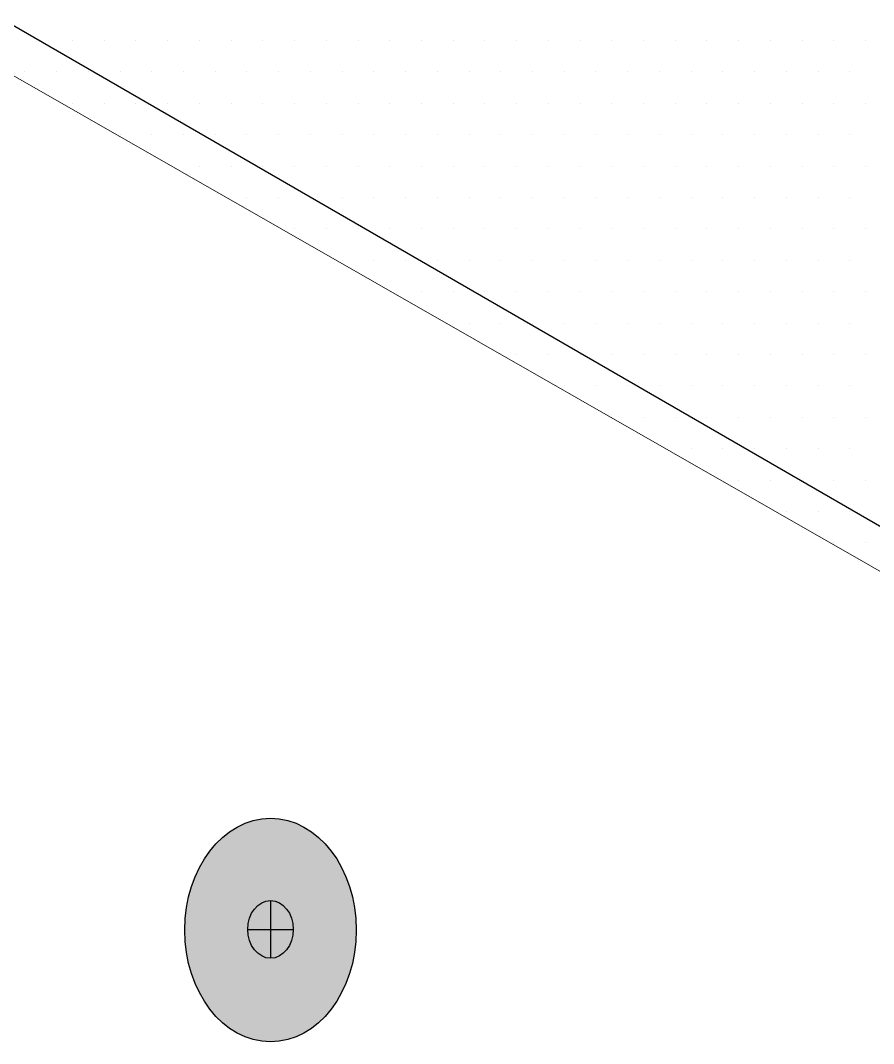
# Model space of a CAD drawing. Header units: inches. Extents: x -17.6 to 82.3, y -15.1 to 23.2.
# Drawn here: x 69.902 to 70.408, y -1.393 to -0.786 of the extents above; entities that cross this region are included whole.
import ezdxf

# ---------------------------------------------------------------- set-up
doc = ezdxf.new("R2010")
doc.units = ezdxf.units.IN
doc.header["$MEASUREMENT"] = 0
for name, color, linetype, lineweight in [('.ATI-HATCH', 7, 'Continuous', 0), ('G-ANNO-TTLB', 7, 'Continuous', 0), ('TYVEK', 7, 'Continuous', 0)]:
    doc.layers.add(name, color=color, linetype=linetype, lineweight=lineweight)

# ---------------------------------------------------------------- blocks, each defined once
blk = doc.blocks.new('Block_351')
at = {"layer": '.ATI-HATCH', "color": 8, "lineweight": 0, "true_color": 0x808080}
for p, q in [((69.91384, -0.79783), (69.91384, -0.79783)), ((69.93267, -0.79783), (69.93267, -0.79783)), ((69.95151, -0.79783), (69.95151, -0.79783)), ((69.97034, -0.79783), (69.97034, -0.79783)), ((69.98917, -0.79783), (69.98917, -0.79783)), ((70.00801, -0.79783), (70.00801, -0.79783)), ((70.02684, -0.79783), (70.02684, -0.79783)), ((70.04567, -0.79783), (70.04567, -0.79783)), ((70.06451, -0.79783), (70.06451, -0.79783)), ((70.08334, -0.79783), (70.08334, -0.79783)), ((70.10217, -0.79783), (70.10217, -0.79783)), ((70.121, -0.79783), (70.121, -0.79783)), ((70.13984, -0.79783), (70.13984, -0.79783)), ((70.15867, -0.79783), (70.15867, -0.79783)), ((70.1775, -0.79783), (70.1775, -0.79783)), ((70.19634, -0.79783), (70.19634, -0.79783)), ((70.21517, -0.79783), (70.21517, -0.79783)), ((70.234, -0.79783), (70.234, -0.79783)), ((70.25283, -0.79783), (70.25283, -0.79783)), ((70.27167, -0.79783), (70.27167, -0.79783)), ((70.2905, -0.79783), (70.2905, -0.79783)), ((70.30933, -0.79783), (70.30933, -0.79783)), ((70.32817, -0.79783), (70.32817, -0.79783)), ((70.347, -0.79783), (70.347, -0.79783)), ((70.36583, -0.79783), (70.36583, -0.79783)), ((70.38467, -0.79783), (70.38467, -0.79783)), ((70.4035, -0.79783), (70.4035, -0.79783)), ((69.90443, -0.81647), (69.90443, -0.81647)), ((69.92326, -0.81647), (69.92326, -0.81647)), ((69.94209, -0.81647), (69.94209, -0.81647)), ((69.96092, -0.81647), (69.96092, -0.81647)), ((69.97976, -0.81647), (69.97976, -0.81647)), ((69.99859, -0.81647), (69.99859, -0.81647)), ((70.01742, -0.81647), (70.01742, -0.81647)), ((70.03626, -0.81647), (70.03626, -0.81647)), ((70.05509, -0.81647), (70.05509, -0.81647)), ((70.07392, -0.81647), (70.07392, -0.81647)), ((70.09275, -0.81647), (70.09275, -0.81647)), ((70.11159, -0.81647), (70.11159, -0.81647)), ((70.13042, -0.81647), (70.13042, -0.81647)), ((70.14925, -0.81647), (70.14925, -0.81647)), ((70.16809, -0.81647), (70.16809, -0.81647)), ((70.18692, -0.81647), (70.18692, -0.81647)), ((70.20575, -0.81647), (70.20575, -0.81647)), ((70.22459, -0.81647), (70.22459, -0.81647)), ((70.24342, -0.81647), (70.24342, -0.81647)), ((70.26225, -0.81647), (70.26225, -0.81647)), ((70.28108, -0.81647), (70.28108, -0.81647)), ((70.29992, -0.81647), (70.29992, -0.81647)), ((70.31875, -0.81647), (70.31875, -0.81647)), ((70.33758, -0.81647), (70.33758, -0.81647)), ((70.35642, -0.81647), (70.35642, -0.81647)), ((70.37525, -0.81647), (70.37525, -0.81647)), ((70.39408, -0.81647), (70.39408, -0.81647)), ((69.93267, -0.83511), (69.93267, -0.83511)), ((69.95151, -0.83511), (69.95151, -0.83511)), ((69.97034, -0.83511), (69.97034, -0.83511)), ((69.98917, -0.83511), (69.98917, -0.83511)), ((70.00801, -0.83511), (70.00801, -0.83511)), ((70.02684, -0.83511), (70.02684, -0.83511)), ((70.04567, -0.83511), (70.04567, -0.83511)), ((70.06451, -0.83511), (70.06451, -0.83511)), ((70.08334, -0.83511), (70.08334, -0.83511)), ((70.10217, -0.83511), (70.10217, -0.83511)), ((70.121, -0.83511), (70.121, -0.83511)), ((70.13984, -0.83511), (70.13984, -0.83511)), ((70.15867, -0.83511), (70.15867, -0.83511)), ((70.1775, -0.83511), (70.1775, -0.83511)), ((70.19634, -0.83511), (70.19634, -0.83511)), ((70.21517, -0.83511), (70.21517, -0.83511)), ((70.234, -0.83511), (70.234, -0.83511)), ((70.25283, -0.83511), (70.25283, -0.83511)), ((70.27167, -0.83511), (70.27167, -0.83511)), ((70.2905, -0.83511), (70.2905, -0.83511)), ((70.30933, -0.83511), (70.30933, -0.83511)), ((70.32817, -0.83511), (70.32817, -0.83511)), ((70.347, -0.83511), (70.347, -0.83511)), ((70.36583, -0.83511), (70.36583, -0.83511)), ((70.38467, -0.83511), (70.38467, -0.83511)), ((70.4035, -0.83511), (70.4035, -0.83511)), ((69.96092, -0.85375), (69.96092, -0.85375)), ((69.97976, -0.85375), (69.97976, -0.85375)), ((69.99859, -0.85375), (69.99859, -0.85375)), ((70.01742, -0.85375), (70.01742, -0.85375)), ((70.03626, -0.85375), (70.03626, -0.85375)), ((70.05509, -0.85375), (70.05509, -0.85375)), ((70.07392, -0.85375), (70.07392, -0.85375)), ((70.09275, -0.85375), (70.09275, -0.85375)), ((70.11159, -0.85375), (70.11159, -0.85375)), ((70.13042, -0.85375), (70.13042, -0.85375)), ((70.14925, -0.85375), (70.14925, -0.85375)), ((70.16809, -0.85375), (70.16809, -0.85375)), ((70.18692, -0.85375), (70.18692, -0.85375)), ((70.20575, -0.85375), (70.20575, -0.85375)), ((70.22459, -0.85375), (70.22459, -0.85375)), ((70.24342, -0.85375), (70.24342, -0.85375)), ((70.26225, -0.85375), (70.26225, -0.85375)), ((70.28108, -0.85375), (70.28108, -0.85375)), ((70.29992, -0.85375), (70.29992, -0.85375)), ((70.31875, -0.85375), (70.31875, -0.85375)), ((70.33758, -0.85375), (70.33758, -0.85375)), ((70.35642, -0.85375), (70.35642, -0.85375)), ((70.37525, -0.85375), (70.37525, -0.85375)), ((70.39408, -0.85375), (70.39408, -0.85375)), ((70.00801, -0.87238), (70.00801, -0.87238)), ((70.02684, -0.87238), (70.02684, -0.87238)), ((70.04567, -0.87238), (70.04567, -0.87238)), ((70.06451, -0.87238), (70.06451, -0.87238)), ((70.08334, -0.87238), (70.08334, -0.87238)), ((70.10217, -0.87238), (70.10217, -0.87238)), ((70.121, -0.87238), (70.121, -0.87238)), ((70.13984, -0.87238), (70.13984, -0.87238)), ((70.15867, -0.87238), (70.15867, -0.87238)), ((70.1775, -0.87238), (70.1775, -0.87238)), ((70.19634, -0.87238), (70.19634, -0.87238)), ((70.21517, -0.87238), (70.21517, -0.87238)), ((70.234, -0.87238), (70.234, -0.87238)), ((70.25283, -0.87238), (70.25283, -0.87238)), ((70.27167, -0.87238), (70.27167, -0.87238)), ((70.2905, -0.87238), (70.2905, -0.87238)), ((70.30933, -0.87238), (70.30933, -0.87238)), ((70.32817, -0.87238), (70.32817, -0.87238)), ((70.347, -0.87238), (70.347, -0.87238)), ((70.36583, -0.87238), (70.36583, -0.87238)), ((70.38467, -0.87238), (70.38467, -0.87238)), ((70.4035, -0.87238), (70.4035, -0.87238)), ((70.03626, -0.89102), (70.03626, -0.89102)), ((70.05509, -0.89102), (70.05509, -0.89102)), ((70.07392, -0.89102), (70.07392, -0.89102)), ((70.09275, -0.89102), (70.09275, -0.89102)), ((70.11159, -0.89102), (70.11159, -0.89102)), ((70.13042, -0.89102), (70.13042, -0.89102)), ((70.14925, -0.89102), (70.14925, -0.89102)), ((70.16809, -0.89102), (70.16809, -0.89102)), ((70.18692, -0.89102), (70.18692, -0.89102)), ((70.20575, -0.89102), (70.20575, -0.89102)), ((70.22459, -0.89102), (70.22459, -0.89102)), ((70.24342, -0.89102), (70.24342, -0.89102)), ((70.26225, -0.89102), (70.26225, -0.89102)), ((70.28108, -0.89102), (70.28108, -0.89102)), ((70.29992, -0.89102), (70.29992, -0.89102)), ((70.31875, -0.89102), (70.31875, -0.89102)), ((70.33758, -0.89102), (70.33758, -0.89102)), ((70.35642, -0.89102), (70.35642, -0.89102)), ((70.37525, -0.89102), (70.37525, -0.89102)), ((70.39408, -0.89102), (70.39408, -0.89102)), ((70.06451, -0.90966), (70.06451, -0.90966)), ((70.08334, -0.90966), (70.08334, -0.90966)), ((70.10217, -0.90966), (70.10217, -0.90966)), ((70.121, -0.90966), (70.121, -0.90966)), ((70.13984, -0.90966), (70.13984, -0.90966)), ((70.15867, -0.90966), (70.15867, -0.90966)), ((70.1775, -0.90966), (70.1775, -0.90966)), ((70.19634, -0.90966), (70.19634, -0.90966)), ((70.21517, -0.90966), (70.21517, -0.90966)), ((70.234, -0.90966), (70.234, -0.90966)), ((70.25283, -0.90966), (70.25283, -0.90966)), ((70.27167, -0.90966), (70.27167, -0.90966)), ((70.2905, -0.90966), (70.2905, -0.90966)), ((70.30933, -0.90966), (70.30933, -0.90966)), ((70.32817, -0.90966), (70.32817, -0.90966)), ((70.347, -0.90966), (70.347, -0.90966)), ((70.36583, -0.90966), (70.36583, -0.90966)), ((70.38467, -0.90966), (70.38467, -0.90966)), ((70.4035, -0.90966), (70.4035, -0.90966)), ((70.09275, -0.9283), (70.09275, -0.9283)), ((70.11159, -0.9283), (70.11159, -0.9283)), ((70.13042, -0.9283), (70.13042, -0.9283)), ((70.14925, -0.9283), (70.14925, -0.9283)), ((70.16809, -0.9283), (70.16809, -0.9283)), ((70.18692, -0.9283), (70.18692, -0.9283)), ((70.20575, -0.9283), (70.20575, -0.9283)), ((70.22459, -0.9283), (70.22459, -0.9283)), ((70.24342, -0.9283), (70.24342, -0.9283)), ((70.26225, -0.9283), (70.26225, -0.9283)), ((70.28108, -0.9283), (70.28108, -0.9283)), ((70.29992, -0.9283), (70.29992, -0.9283)), ((70.31875, -0.9283), (70.31875, -0.9283)), ((70.33758, -0.9283), (70.33758, -0.9283)), ((70.35642, -0.9283), (70.35642, -0.9283)), ((70.37525, -0.9283), (70.37525, -0.9283)), ((70.39408, -0.9283), (70.39408, -0.9283)), ((70.13984, -0.94693), (70.13984, -0.94693)), ((70.15867, -0.94693), (70.15867, -0.94693)), ((70.1775, -0.94693), (70.1775, -0.94693)), ((70.19634, -0.94693), (70.19634, -0.94693)), ((70.21517, -0.94693), (70.21517, -0.94693)), ((70.234, -0.94693), (70.234, -0.94693)), ((70.25283, -0.94693), (70.25283, -0.94693)), ((70.27167, -0.94693), (70.27167, -0.94693)), ((70.2905, -0.94693), (70.2905, -0.94693)), ((70.30933, -0.94693), (70.30933, -0.94693)), ((70.32817, -0.94693), (70.32817, -0.94693)), ((70.347, -0.94693), (70.347, -0.94693)), ((70.36583, -0.94693), (70.36583, -0.94693)), ((70.38467, -0.94693), (70.38467, -0.94693)), ((70.4035, -0.94693), (70.4035, -0.94693)), ((70.16809, -0.96557), (70.16809, -0.96557)), ((70.18692, -0.96557), (70.18692, -0.96557)), ((70.20575, -0.96557), (70.20575, -0.96557)), ((70.22459, -0.96557), (70.22459, -0.96557)), ((70.24342, -0.96557), (70.24342, -0.96557)), ((70.26225, -0.96557), (70.26225, -0.96557)), ((70.28108, -0.96557), (70.28108, -0.96557)), ((70.29992, -0.96557), (70.29992, -0.96557)), ((70.31875, -0.96557), (70.31875, -0.96557)), ((70.33758, -0.96557), (70.33758, -0.96557)), ((70.35642, -0.96557), (70.35642, -0.96557)), ((70.37525, -0.96557), (70.37525, -0.96557)), ((70.39408, -0.96557), (70.39408, -0.96557)), ((70.19634, -0.98421), (70.19634, -0.98421)), ((70.21517, -0.98421), (70.21517, -0.98421)), ((70.234, -0.98421), (70.234, -0.98421)), ((70.25283, -0.98421), (70.25283, -0.98421)), ((70.27167, -0.98421), (70.27167, -0.98421)), ((70.2905, -0.98421), (70.2905, -0.98421)), ((70.30933, -0.98421), (70.30933, -0.98421)), ((70.32817, -0.98421), (70.32817, -0.98421)), ((70.347, -0.98421), (70.347, -0.98421)), ((70.36583, -0.98421), (70.36583, -0.98421)), ((70.38467, -0.98421), (70.38467, -0.98421)), ((70.4035, -0.98421), (70.4035, -0.98421)), ((70.22459, -1.00285), (70.22459, -1.00285)), ((70.24342, -1.00285), (70.24342, -1.00285)), ((70.26225, -1.00285), (70.26225, -1.00285)), ((70.28108, -1.00285), (70.28108, -1.00285)), ((70.29992, -1.00285), (70.29992, -1.00285)), ((70.31875, -1.00285), (70.31875, -1.00285)), ((70.33758, -1.00285), (70.33758, -1.00285)), ((70.35642, -1.00285), (70.35642, -1.00285)), ((70.37525, -1.00285), (70.37525, -1.00285)), ((70.39408, -1.00285), (70.39408, -1.00285)), ((70.25283, -1.02148), (70.25283, -1.02148)), ((70.27167, -1.02148), (70.27167, -1.02148)), ((70.2905, -1.02148), (70.2905, -1.02148)), ((70.30933, -1.02148), (70.30933, -1.02148)), ((70.32817, -1.02148), (70.32817, -1.02148)), ((70.347, -1.02148), (70.347, -1.02148)), ((70.36583, -1.02148), (70.36583, -1.02148)), ((70.38467, -1.02148), (70.38467, -1.02148)), ((70.4035, -1.02148), (70.4035, -1.02148)), ((70.29992, -1.04012), (70.29992, -1.04012)), ((70.31875, -1.04012), (70.31875, -1.04012)), ((70.33758, -1.04012), (70.33758, -1.04012)), ((70.35642, -1.04012), (70.35642, -1.04012)), ((70.37525, -1.04012), (70.37525, -1.04012)), ((70.39408, -1.04012), (70.39408, -1.04012)), ((70.32817, -1.05876), (70.32817, -1.05876)), ((70.347, -1.05876), (70.347, -1.05876)), ((70.36583, -1.05876), (70.36583, -1.05876)), ((70.38467, -1.05876), (70.38467, -1.05876)), ((70.4035, -1.05876), (70.4035, -1.05876)), ((70.35642, -1.0774), (70.35642, -1.0774)), ((70.37525, -1.0774), (70.37525, -1.0774)), ((70.39408, -1.0774), (70.39408, -1.0774)), ((70.38467, -1.09604), (70.38467, -1.09604)), ((70.4035, -1.09604), (70.4035, -1.09604))]:
    blk.add_line(p, q, dxfattribs=at)
at = {"layer": '.ATI-HATCH'}
blk.add_open_spline([(72.33389, -1.80069), (72.28333, -1.76889), (72.23125, -1.73681), (72.18236, -1.70222), (72.17861, -1.69958), (72.17514, -1.69694), (72.17181, -1.69431), (72.1375, -1.6675), (72.12389, -1.64222), (72.12708, -1.59389), (72.13014, -1.54722), (72.12903, -1.50111), (72.13347, -1.455), (72.13194, -1.45028), (72.13097, -1.44555), (72.13111, -1.44042), (72.13111, -1.44042), (72.13111, -1.42722), (72.13111, -1.42722), (72.13111, -1.42306), (72.13167, -1.41889), (72.13264, -1.41486), (72.12861, -1.41319), (72.12486, -1.41125), (72.12166, -1.40875), (72.12166, -1.40875), (72.10486, -1.39917), (72.10486, -1.39917), (72.10486, -1.39917), (69.72055, -0.0375), (69.72055, -0.0375), (69.72055, -0.0375), (69.72055, 0.03278), (69.72055, 0.03278), (69.69486, 0.01806), (69.66945, 0), (69.64167, -0.00875), (69.63555, -0.01403), (69.62805, -0.01792), (69.61889, -0.01972), (69.61597, -0.02097), (69.61306, -0.02208), (69.60972, -0.02278), (69.59945, -0.03042), (69.58889, -0.03778), (69.57722, -0.0425), (69.56958, -0.05403), (69.55736, -0.06236), (69.54055, -0.06417), (69.53569, -0.06708), (69.53069, -0.06958), (69.52528, -0.07125), (69.52403, -0.07222), (69.52278, -0.07319), (69.52167, -0.07389), (69.51417, -0.07875), (69.50583, -0.08097), (69.4982, -0.08486), (69.49764, -0.08556), (69.49472, -0.08792), (69.49236, -0.09014), (69.48459, -0.09764), (69.47611, -0.10306), (69.46583, -0.10639), (69.45555, -0.10972), (69.44528, -0.11056), (69.43542, -0.10944), (69.43098, -0.10903), (69.42653, -0.10819), (69.42222, -0.10694), (69.42222, -0.10694), (69.42209, -0.10694), (69.42209, -0.10694), (69.42209, -0.10694), (69.42194, -0.10681), (69.42194, -0.10681), (69.40847, -0.10333), (69.3957, -0.09667), (69.38389, -0.08861), (69.37361, -0.08667), (69.365, -0.08097), (69.35833, -0.07319), (69.34208, -0.06792), (69.32611, -0.05875), (69.31111, -0.04944), (69.29167, -0.03736), (69.26972, -0.02389), (69.25097, -0.00819), (69.24666, -0.00458), (69.24264, -0.00083), (69.23875, 0.00292), (69.23361, 0.00458), (69.2293, 0.00708), (69.22527, 0.00972), (69.22527, 0.00972), (69.22527, -0.29083), (69.22527, -0.29083), (69.22527, -0.29083), (69.35083, -0.50597), (69.35083, -0.50597), (69.35083, -0.50597), (71.99153, -2.01625), (71.99153, -2.01625), (71.99153, -2.01625), (72.35153, -1.81069), (72.35153, -1.81069), (72.34542, -1.8075), (72.33944, -1.80417), (72.33389, -1.80069)], degree=3, knots=[0, 0, 0, 0, 1, 1, 1, 2, 2, 2, 3, 3, 3, 4, 4, 4, 5, 5, 5, 6, 6, 6, 7, 7, 7, 8, 8, 8, 9, 9, 9, 10, 10, 10, 11, 11, 11, 12, 12, 12, 13, 13, 13, 14, 14, 14, 15, 15, 15, 16, 16, 16, 17, 17, 17, 18, 18, 18, 19, 19, 19, 20, 20, 20, 21, 21, 21, 22, 22, 22, 23, 23, 23, 24, 24, 24, 25, 25, 25, 26, 26, 26, 27, 27, 27, 28, 28, 28, 29, 29, 29, 30, 30, 30, 31, 31, 31, 32, 32, 32, 33, 33, 33, 34, 34, 34, 35, 35, 35, 36, 36, 36, 36], dxfattribs=at)

msp = doc.modelspace()

# ---------------------------------------------------------------- hatches: boundary and pattern name
at = {"layer": 'G-ANNO-TTLB', "true_color": 0xff00ff, "transparency": 33554687}
h = msp.add_hatch(color=6, dxfattribs=at)
edge = h.paths.add_edge_path()
edge.add_spline(control_points=[(77.90202, -11.06099), (77.90202, -11.06099), (37.21427, -11.06099), (37.21427, -11.06099), (37.21427, -11.06099), (37.21427, 23.06401), (37.21427, 23.06401), (37.21427, 23.06401), (77.90202, 23.06401), (77.90202, 23.06401), (77.90202, 23.06401), (77.90202, -11.06099), (77.90202, -11.06099)], knot_values=[0, 0, 0, 0, 1, 1, 1, 2, 2, 2, 3, 3, 3, 4, 4, 4, 4], degree=3, periodic=0)
edge = h.paths.add_edge_path()
edge.add_spline(control_points=[(37.33927, 22.93901), (37.33927, 22.93901), (37.33927, -10.93599), (37.33927, -10.93599), (37.33927, -10.93599), (77.77702, -10.93599), (77.77702, -10.93599), (77.77702, -10.93599), (77.77702, 22.93901), (77.77702, 22.93901), (77.77702, 22.93901), (37.33927, 22.93901), (37.33927, 22.93901)], knot_values=[0, 0, 0, 0, 1, 1, 1, 2, 2, 2, 3, 3, 3, 4, 4, 4, 4], degree=3, periodic=0)
edge.add_line((37.33927, 22.93901), (37.33927, 22.93901))
at = {"layer": 'TYVEK', "true_color": 0x003b71, "transparency": 33554687}
h = msp.add_hatch(color=156, dxfattribs=at)
h.dxf.hatch_style = 2
edge = h.paths.add_edge_path()
edge.add_ellipse((70.05024, -1.32594), major_axis=(0, 0.06638), ratio=0.766948, start_angle=0, end_angle=360)

# ---------------------------------------------------------------- linework, layer by layer
at = {"layer": 'G-ANNO-TTLB'}
for points in [[(77.90202, -11.06099), (77.90202, -11.06099), (37.21427, -11.06099), (37.21427, -11.06099), (37.21427, -11.06099), (37.21427, 23.06401), (37.21427, 23.06401), (37.21427, 23.06401), (77.90202, 23.06401), (77.90202, 23.06401), (77.90202, 23.06401), (77.90202, -11.06099), (77.90202, -11.06099)], [(37.33927, 22.93901), (37.33927, 22.93901), (37.33927, -10.93599), (37.33927, -10.93599), (37.33927, -10.93599), (77.77702, -10.93599), (77.77702, -10.93599), (77.77702, -10.93599), (77.77702, 22.93901), (77.77702, 22.93901), (77.77702, 22.93901), (37.33927, 22.93901), (37.33927, 22.93901)]]:
    msp.add_open_spline(points, degree=3, knots=[0, 0, 0, 0, 1, 1, 1, 2, 2, 2, 3, 3, 3, 4, 4, 4, 4], dxfattribs=at)
at = {"layer": 'TYVEK', "color": 4, "lineweight": 25, "true_color": 0x00ffff}
msp.add_line((71.98161, -1.99341), (69.35252, -0.474), dxfattribs=at)
at = {"layer": 'TYVEK', "color": 252, "lineweight": 25, "true_color": 0x848484}
for p, q in [((70.05024, -1.3084), (70.05024, -1.34266)), ((70.03673, -1.32553), (70.06375, -1.32553))]:
    msp.add_line(p, q, dxfattribs=at)
at = {"layer": 'TYVEK', "color": 18, "lineweight": 25, "true_color": 0x000000}
msp.add_ellipse((70.05024, -1.32594), major_axis=(0, 0.06638), ratio=0.766948, dxfattribs=at)
at = {"layer": 'TYVEK', "color": 252, "lineweight": 25, "true_color": 0x848484}
msp.add_ellipse((70.05024, -1.32553), major_axis=(0, 0.01713), ratio=0.788846, dxfattribs=at)

# ---------------------------------------------------------------- block references
at = {"layer": '.ATI-HATCH'}
msp.add_blockref('Block_351', (0, 0), dxfattribs=at)

doc.saveas('drawing.dxf')
